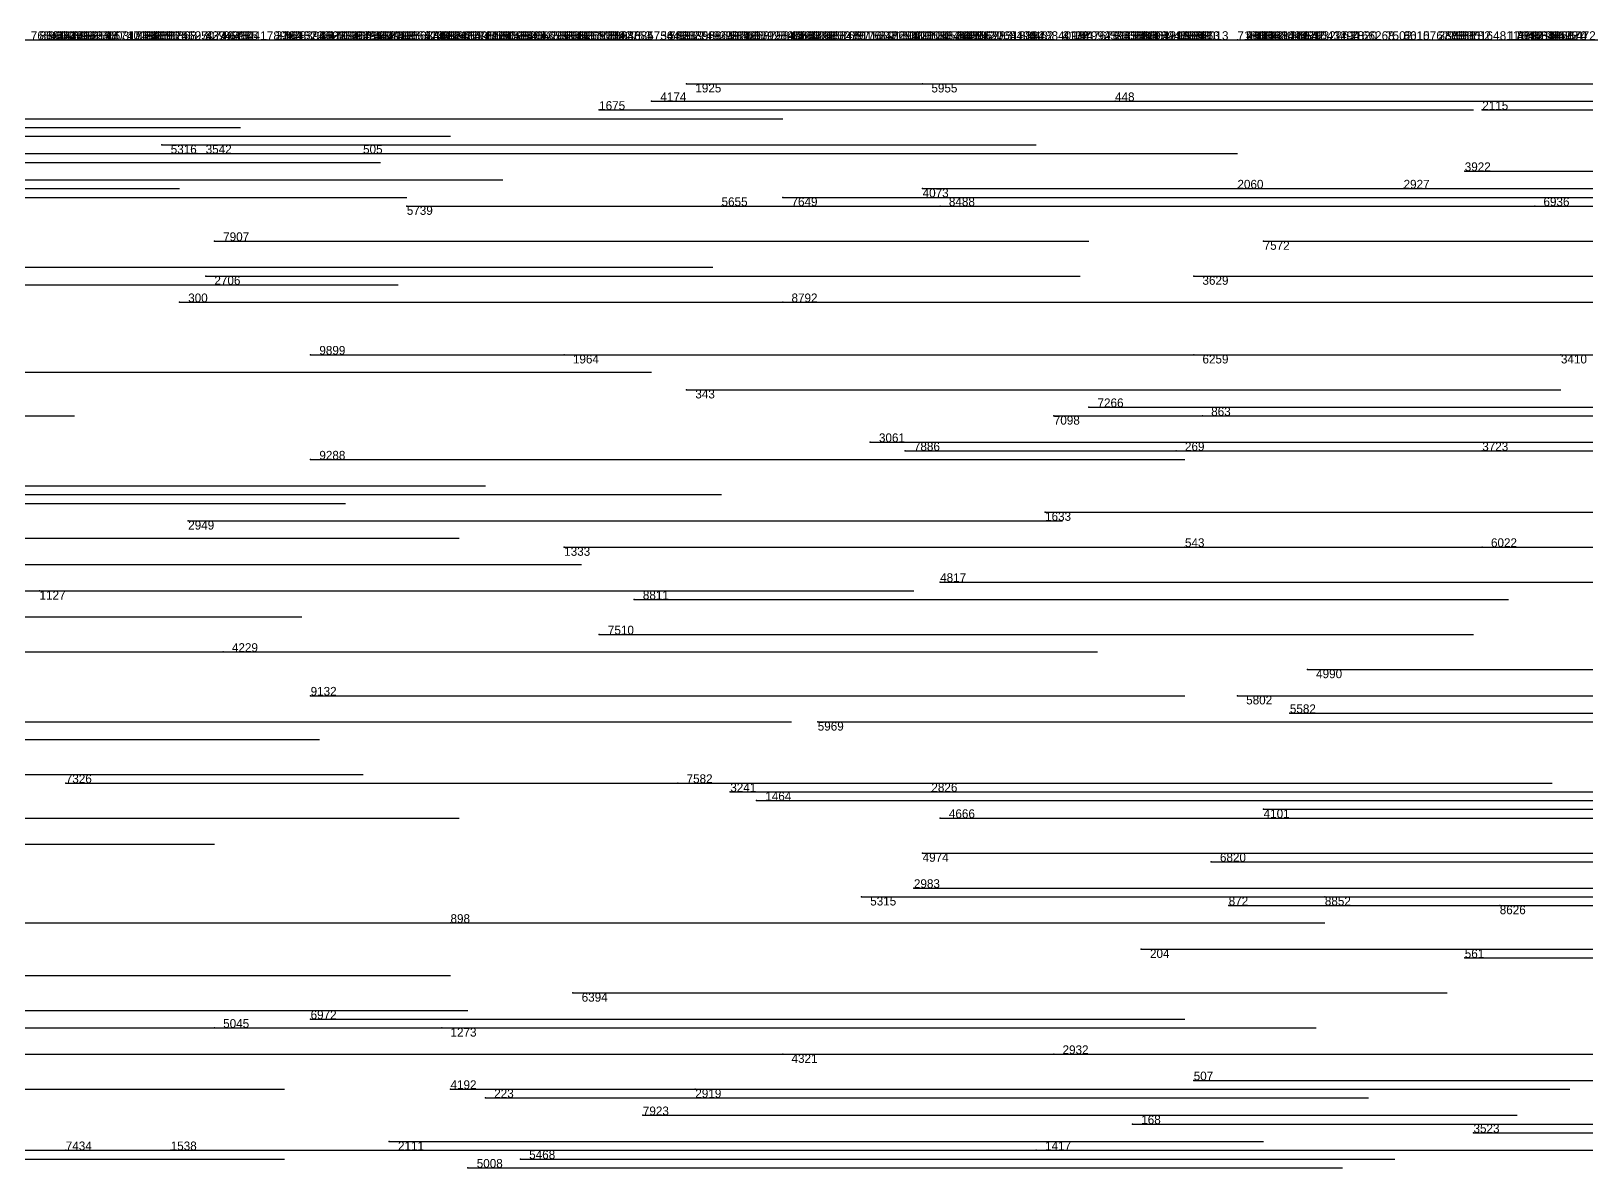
# Model space of a CAD drawing. Extents: x 0 to 1.1, y 0 to 1.
# Drawn here: x 0.193 to 0.371, y 0.871 to 1.001 of the extents above; entities that cross this region are included whole.
import ezdxf

# ---------------------------------------------------------------- set-up
doc = ezdxf.new("R2010")
doc.units = 0
for name, color, linetype in [('Normals', 1, 'CONTINUOUS'), ('Source_points', 5, 'CONTINUOUS'), ('Text', 3, 'CONTINUOUS')]:
    doc.layers.add(name, color=color, linetype=linetype)

msp = doc.modelspace()

# ---------------------------------------------------------------- linework, layer by layer
at = {"layer": 'Normals', "color": 1}
for p, q in [((0.095, 1, 0.138), (0.195, 1, 0.138)), ((0.097, 1, 0.947), (0.197, 1, 0.947)), ((0.097, 1, 0.585), (0.197, 1, 0.585)), ((0.097, 1, 0.498), (0.197, 1, 0.498)), ((0.099, 1, 0.155), (0.199, 1, 0.155)), ((0.1, 1, 0.952), (0.2, 1, 0.952)), ((0.101, 1, 0.788), (0.201, 1, 0.788)), ((0.102, 1, 0.1), (0.202, 1, 0.1)), ((0.102, 1, 0.845), (0.202, 1, 0.845)), ((0.103, 1, 0.571), (0.203, 1, 0.571)), ((0.103, 1, 0.641), (0.203, 1, 0.641)), ((0.103, 1, 0.414), (0.203, 1, 0.414)), ((0.104, 1, 0.35), (0.205, 1, 0.35)), ((0.104, 1, 0.057), (0.204, 1, 0.057)), ((0.105, 1, 0.89), (0.206, 1, 0.89)), ((0.105, 1, 0.189), (0.205, 1, 0.189)), ((0.105, 1, 0.155), (0.205, 1, 0.155)), ((0.106, 1, 0.471), (0.206, 1, 0.471)), ((0.106, 1, 0.458), (0.207, 1, 0.458)), ((0.107, 1, 0.462), (0.207, 1, 0.462)), ((0.108, 1, 0.777), (0.208, 1, 0.777)), ((0.109, 1, 0.32), (0.209, 1, 0.32)), ((0.11, 1, 0.83), (0.21, 1, 0.83)), ((0.11, 1, 0.65), (0.21, 1, 0.65)), ((0.111, 1, 0.37), (0.211, 1, 0.37)), ((0.111, 1, 0.972), (0.211, 1, 0.972)), ((0.112, 1, 0.357), (0.212, 1, 0.357)), ((0.113, 1, 0.86), (0.213, 1, 0.86)), ((0.114, 1, 0.161), (0.214, 1, 0.161)), ((0.114, 1, 0.494), (0.214, 1, 0.494)), ((0.114, 1, 0.561), (0.214, 1, 0.561)), ((0.115, 1, 0.047), (0.215, 1, 0.047)), ((0.116, 1, 0.736), (0.216, 1, 0.736)), ((0.116, 1, 0.202), (0.216, 1, 0.202)), ((0.116, 1, 0.027), (0.216, 1, 0.027)), ((0.117, 1, 0.108), (0.217, 1, 0.108)), ((0.118, 1, 0.8), (0.218, 1, 0.8)), ((0.118, 1, 0.511), (0.218, 1, 0.511)), ((0.118, 1, 0.433), (0.218, 1, 0.433)), ((0.118, 1, 0.819), (0.218, 1, 0.819)), ((0.119, 1, 0.843), (0.219, 1, 0.843)), ((0.119, 1, 0.531), (0.219, 1, 0.531)), ((0.119, 1, 0.023), (0.219, 1, 0.023)), ((0.12, 1, 0.939), (0.22, 1, 0.939)), ((0.12, 1, 0.976), (0.22, 1, 0.976)), ((0.12, 1, 0.699), (0.22, 1, 0.699)), ((0.121, 1, 0.549), (0.221, 1, 0.549)), ((0.122, 1, 0.994), (0.222, 1, 0.994)), ((0.123, 1, 0.267), (0.223, 1, 0.267)), ((0.123, 1, 0.325), (0.223, 1, 0.325)), ((0.124, 1, 0.788), (0.224, 1, 0.788)), ((0.124, 1, 0.915), (0.224, 1, 0.915)), ((0.124, 1, 0.326), (0.224, 1, 0.326)), ((0.125, 1, 0.283), (0.225, 1, 0.283)), ((0.127, 1, 0.982), (0.227, 1, 0.982)), ((0.128, 1, 0.145), (0.228, 1, 0.145)), ((0.128, 1, 0.983), (0.228, 1, 0.983)), ((0.129, 1, 0.931), (0.229, 1, 0.931)), ((0.13, 1, 0.261), (0.23, 1, 0.261)), ((0.13, 1, 0.876), (0.23, 1, 0.876)), ((0.131, 1, 0.802), (0.231, 1, 0.802)), ((0.131, 1, 0.943), (0.231, 1, 0.943)), ((0.132, 1, 0.772), (0.232, 1, 0.772)), ((0.133, 1, 0.101), (0.233, 1, 0.101)), ((0.134, 1, 0.395), (0.234, 1, 0.395)), ((0.135, 1, 0.829), (0.235, 1, 0.829)), ((0.135, 1, 0.995), (0.235, 1, 0.995)), ((0.135, 1, 0.846), (0.235, 1, 0.846)), ((0.135, 1, 0.792), (0.235, 1, 0.792)), ((0.136, 1, 0.305), (0.236, 1, 0.305)), ((0.137, 1, 0.121), (0.237, 1, 0.121)), ((0.137, 1, 0.818), (0.237, 1, 0.818)), ((0.138, 1, 0.395), (0.238, 1, 0.395)), ((0.139, 1, 0.264), (0.239, 1, 0.264)), ((0.139, 1, 0.208), (0.239, 1, 0.208)), ((0.139, 1, 0.301), (0.239, 1, 0.301)), ((0.139, 1, 0.653), (0.239, 1, 0.653)), ((0.14, 1, 0.209), (0.24, 1, 0.209)), ((0.14, 1, 0.043), (0.24, 1, 0.043)), ((0.141, 1, 0.232), (0.241, 1, 0.232)), ((0.142, 1, 0.71), (0.242, 1, 0.71)), ((0.143, 1, 0.733), (0.243, 1, 0.733)), ((0.144, 1, 0.288), (0.244, 1, 0.288)), ((0.144, 1, 0.998), (0.244, 1, 0.998)), ((0.145, 1, 0.632), (0.245, 1, 0.632)), ((0.145, 1, 0.585), (0.245, 1, 0.585)), ((0.145, 1, 0.064), (0.245, 1, 0.064)), ((0.146, 1, 0.492), (0.246, 1, 0.492)), ((0.147, 1, 0.526), (0.247, 1, 0.526)), ((0.147, 1, 0.131), (0.247, 1, 0.131)), ((0.148, 1, 0.342), (0.248, 1, 0.342)), ((0.15, 1, 0.798), (0.25, 1, 0.798)), ((0.15, 1, 0.098), (0.25, 1, 0.098)), ((0.15, 1, 0.951), (0.25, 1, 0.951)), ((0.151, 1, 0.034), (0.251, 1, 0.034)), ((0.152, 1, 0.181), (0.253, 1, 0.181)), ((0.153, 1, 0.456), (0.253, 1, 0.456)), ((0.153, 1, 0.262), (0.253, 1, 0.262)), ((0.154, 1, 0.819), (0.254, 1, 0.819)), ((0.154, 1, 0.943), (0.254, 1, 0.943)), ((0.154, 1, 0.476), (0.254, 1, 0.476)), ((0.154, 1, 0.413), (0.255, 1, 0.413)), ((0.155, 1, 0.972), (0.255, 1, 0.972)), ((0.155, 1, 0.002), (0.255, 1, 0.002)), ((0.156, 1, 0.41), (0.256, 1, 0.41)), ((0.156, 1, 0.816), (0.256, 1, 0.816)), ((0.157, 1, 0.291), (0.257, 1, 0.291)), ((0.159, 1, 0.077), (0.259, 1, 0.077)), ((0.159, 1, 0.131), (0.259, 1, 0.131)), ((0.16, 1, 0.961), (0.26, 1, 0.961)), ((0.16, 1, 0.601), (0.26, 1, 0.601)), ((0.16, 1, 0.258), (0.26, 1, 0.258)), ((0.162, 1, 0.345), (0.262, 1, 0.345)), ((0.164, 1, 0.696), (0.264, 1, 0.696)), ((0.164, 1, 0.318), (0.264, 1, 0.318)), ((0.165, 1, 0.411), (0.265, 1, 0.411)), ((0.165, 1, 0.223), (0.265, 1, 0.223)), ((0.165, 1, 0.205), (0.265, 1, 0.205)), ((0.165, 1, 0.245), (0.265, 1, 0.245)), ((0.165, 1, 0.096), (0.265, 1, 0.096)), ((0.165, 1, 0.375), (0.265, 1, 0.375)), ((0.166, 1, 0.885), (0.266, 1, 0.885)), ((0.167, 1, 0.816), (0.267, 1, 0.816)), ((0.167, 1, 0.715), (0.267, 1, 0.715)), ((0.168, 1, 0.439), (0.268, 1, 0.439)), ((0.169, 1, 0.782), (0.269, 1, 0.782)), ((0.169, 1, 0.72), (0.269, 1, 0.72)), ((0.169, 1, 0.016), (0.269, 1, 0.016)), ((0.169, 1, 0.484), (0.269, 1, 0.484)), ((0.169, 1, 0.233), (0.269, 1, 0.233)), ((0.171, 1, 0.283), (0.271, 1, 0.283)), ((0.171, 1, 0.685), (0.271, 1, 0.685)), ((0.171, 1, 0.403), (0.271, 1, 0.403)), ((0.171, 1, 0.29), (0.271, 1, 0.29)), ((0.172, 1, 0.961), (0.272, 1, 0.961)), ((0.174, 1, 0.302), (0.274, 1, 0.302)), ((0.175, 1, 0.419), (0.275, 1, 0.419)), ((0.175, 1, 0.769), (0.275, 1, 0.769)), ((0.176, 1, 0.235), (0.276, 1, 0.235)), ((0.176, 1, 0.891), (0.276, 1, 0.891)), ((0.176, 1, 0.474), (0.276, 1, 0.474)), ((0.178, 1, 0.431), (0.278, 1, 0.431)), ((0.178, 1, 0.518), (0.278, 1, 0.518)), ((0.179, 1, 0.856), (0.279, 1, 0.856)), ((0.179, 1, 0.46), (0.279, 1, 0.46)), ((0.179, 1, 0.201), (0.279, 1, 0.201)), ((0.181, 1, 0.907), (0.281, 1, 0.907)), ((0.182, 1, 0.703), (0.282, 1, 0.703)), ((0.182, 1, 0.867), (0.282, 1, 0.867)), ((0.183, 1, 0.371), (0.283, 1, 0.371)), ((0.183, 1, 0.497), (0.283, 1, 0.497)), ((0.183, 1, 0.912), (0.283, 1, 0.912)), ((0.183, 1, 0.26), (0.283, 1, 0.26)), ((0.184, 1, 0.004), (0.284, 1, 0.004)), ((0.185, 1, 0.958), (0.285, 1, 0.958)), ((0.185, 1, 0.898), (0.285, 1, 0.898)), ((0.186, 1, 0.305), (0.286, 1, 0.305)), ((0.187, 1, 0.082), (0.287, 1, 0.082)), ((0.187, 1, 0.177), (0.287, 1, 0.177)), ((0.188, 1, 0.163), (0.288, 1, 0.163)), ((0.189, 1, 0.557), (0.288, 1, 0.557)), ((0.189, 1, 0.674), (0.289, 1, 0.674)), ((0.189, 1, 0.675), (0.289, 1, 0.675)), ((0.189, 1, 0.375), (0.288, 1, 0.375)), ((0.192, 1, 0.46), (0.292, 1, 0.46)), ((0.194, 1, 0.844), (0.294, 1, 0.844)), ((0.194, 1, 0.579), (0.294, 1, 0.579)), ((0.194, 1, 0.942), (0.294, 1, 0.942)), ((0.195, 1, 0.619), (0.295, 1, 0.619)), ((0.195, 1, 0.295), (0.295, 1, 0.295)), ((0.195, 1, 0.906), (0.295, 1, 0.906)), ((0.195, 1, 0.064), (0.295, 1, 0.064)), ((0.196, 1, 0.222), (0.296, 1, 0.222)), ((0.196, 1, 0.596), (0.296, 1, 0.596)), ((0.196, 1, 0.359), (0.296, 1, 0.359)), ((0.196, 1, 0.178), (0.296, 1, 0.178)), ((0.196, 1, 0.339), (0.296, 1, 0.339)), ((0.197, 1, 0.96), (0.297, 1, 0.96)), ((0.199, 1, 0.355), (0.299, 1, 0.355)), ((0.199, 1, 0.784), (0.299, 1, 0.784)), ((0.199, 1, 0.744), (0.299, 1, 0.744)), ((0.199, 1, 0.685), (0.299, 1, 0.685)), ((0.2, 1, 0.263), (0.299, 1, 0.263)), ((0.2, 1, 0.08), (0.3, 1, 0.08)), ((0.201, 1, 0.102), (0.301, 1, 0.102)), ((0.201, 1, 0.444), (0.3, 1, 0.444)), ((0.203, 1, 0.467), (0.303, 1, 0.467)), ((0.204, 1, 0.103), (0.304, 1, 0.103)), ((0.204, 1, 0.095), (0.304, 1, 0.095)), ((0.204, 1, 0.178), (0.304, 1, 0.178)), ((0.205, 1, 0.584), (0.305, 1, 0.584)), ((0.206, 1, 0.891), (0.306, 1, 0.891)), ((0.206, 1, 0.79), (0.306, 1, 0.79)), ((0.206, 1, 0.229), (0.306, 1, 0.229)), ((0.206, 1, 0.44), (0.306, 1, 0.44)), ((0.207, 1, 0.661), (0.307, 1, 0.661)), ((0.208, 1, 0.154), (0.308, 1, 0.154)), ((0.208, 1, 0.745), (0.308, 1, 0.745)), ((0.209, 1, 0.022), (0.309, 1, 0.022)), ((0.21, 1, 0.38), (0.31, 1, 0.38)), ((0.211, 1, 0.345), (0.311, 1, 0.345)), ((0.212, 1, 0.753), (0.312, 1, 0.753)), ((0.213, 1, 0.392), (0.313, 1, 0.392)), ((0.214, 1, 0.433), (0.314, 1, 0.433)), ((0.214, 1, 0.111), (0.314, 1, 0.111)), ((0.215, 1, 0.961), (0.315, 1, 0.961)), ((0.216, 1, 0.434), (0.316, 1, 0.434)), ((0.216, 1, 0.136), (0.316, 1, 0.136)), ((0.216, 1, 0.454), (0.316, 1, 0.454)), ((0.22, 1, 0.253), (0.32, 1, 0.253)), ((0.22, 1, 0.42), (0.32, 1, 0.42)), ((0.221, 1, 0.815), (0.321, 1, 0.815)), ((0.221, 1, 0.342), (0.321, 1, 0.342)), ((0.221, 1, 0.333), (0.321, 1, 0.333)), ((0.221, 1, 0.7), (0.321, 1, 0.7)), ((0.223, 1, 0.748), (0.323, 1, 0.748)), ((0.224, 1, 0.591), (0.324, 1, 0.591)), ((0.224, 1, 0.273), (0.324, 1, 0.273)), ((0.225, 1, 0.715), (0.325, 1, 0.715)), ((0.225, 1, 0.353), (0.325, 1, 0.353)), ((0.225, 1, 0.92), (0.325, 1, 0.92)), ((0.225, 1, 0.749), (0.325, 1, 0.749)), ((0.226, 1, 0.041), (0.326, 1, 0.041)), ((0.227, 1, 0.887), (0.327, 1, 0.887)), ((0.227, 1, 0.395), (0.327, 1, 0.395)), ((0.228, 1, 0.622), (0.328, 1, 0.622)), ((0.229, 1, 0.573), (0.329, 1, 0.573)), ((0.229, 1, 0.193), (0.329, 1, 0.193)), ((0.23, 1, 0.982), (0.33, 1, 0.982)), ((0.23, 1, 0.001), (0.33, 1, 0.001)), ((0.231, 1, 0.588), (0.331, 1, 0.588)), ((0.231, 1, 0.487), (0.331, 1, 0.487)), ((0.231, 1, 0.01), (0.331, 1, 0.01)), ((0.232, 1, 0.615), (0.332, 1, 0.615)), ((0.233, 1, 0.236), (0.333, 1, 0.236)), ((0.233, 1, 0.998), (0.333, 1, 0.998)), ((0.234, 1, 0.045), (0.334, 1, 0.045)), ((0.234, 1, 0.978), (0.334, 1, 0.978)), ((0.235, 1, 0.83), (0.335, 1, 0.83)), ((0.236, 1, 0.556), (0.336, 1, 0.556)), ((0.236, 1, 0.723), (0.336, 1, 0.723)), ((0.237, 1, 0.491), (0.337, 1, 0.491)), ((0.237, 1, 0.194), (0.337, 1, 0.194)), ((0.237, 1, 0.681), (0.337, 1, 0.681)), ((0.237, 1, 0.995), (0.337, 1, 0.995)), ((0.238, 1, 0.906), (0.338, 1, 0.906)), ((0.238, 1, 0.494), (0.339, 1, 0.494)), ((0.238, 1, 0.643), (0.338, 1, 0.643)), ((0.239, 1, 0.899), (0.339, 1, 0.899)), ((0.239, 1, 0.116), (0.339, 1, 0.116)), ((0.239, 1, 0.401), (0.339, 1, 0.401)), ((0.24, 1, 0.213), (0.34, 1, 0.213)), ((0.24, 1, 0.922), (0.34, 1, 0.922)), ((0.241, 1, 0.657), (0.341, 1, 0.657)), ((0.242, 1, 0.65), (0.343, 1, 0.65)), ((0.242, 1, 0.472), (0.342, 1, 0.472)), ((0.243, 1, 0.449), (0.343, 1, 0.449)), ((0.243, 1, 0.306), (0.343, 1, 0.306)), ((0.243, 1, 0.088), (0.343, 1, 0.088)), ((0.244, 1, 0.378), (0.344, 1, 0.378)), ((0.244, 1, 0.262), (0.344, 1, 0.262)), ((0.245, 1, 0.133), (0.345, 1, 0.133)), ((0.245, 1, 0.828), (0.345, 1, 0.828)), ((0.245, 1, 0.024), (0.345, 1, 0.024)), ((0.245, 1, 0.453), (0.345, 1, 0.453)), ((0.245, 1, 0.608), (0.345, 1, 0.608)), ((0.245, 1, 0.471), (0.345, 1, 0.471)), ((0.246, 1, 0.781), (0.346, 1, 0.781)), ((0.246, 1, 0.638), (0.346, 1, 0.638)), ((0.247, 1, 0.392), (0.347, 1, 0.392)), ((0.248, 1, 0.385), (0.348, 1, 0.385)), ((0.248, 1, 0.006), (0.348, 1, 0.006)), ((0.248, 1, 0.411), (0.349, 1, 0.411)), ((0.249, 1, 0.717), (0.349, 1, 0.717)), ((0.249, 1, 0.775), (0.349, 1, 0.775)), ((0.249, 1, 0.575), (0.349, 1, 0.575)), ((0.25, 1, 0.286), (0.35, 1, 0.286)), ((0.252, 1, 0.627), (0.352, 1, 0.627)), ((0.252, 1, 0.695), (0.352, 1, 0.695)), ((0.253, 1, 0.806), (0.353, 1, 0.806)), ((0.254, 1, 0.547), (0.354, 1, 0.547)), ((0.254, 1, 0.852), (0.354, 1, 0.852)), ((0.254, 1, 0.029), (0.354, 1, 0.029)), ((0.254, 1, 0.442), (0.354, 1, 0.442)), ((0.254, 1, 0.343), (0.354, 1, 0.343)), ((0.255, 1, 0.617), (0.355, 1, 0.617)), ((0.256, 1, 0.034), (0.356, 1, 0.034)), ((0.256, 1, 0.512), (0.356, 1, 0.512)), ((0.257, 1, 0.302), (0.357, 1, 0.302)), ((0.257, 1, 0.984), (0.357, 1, 0.984)), ((0.258, 1, 0.962), (0.358, 1, 0.962)), ((0.258, 1, 0.455), (0.358, 1, 0.455)), ((0.259, 1, 0.355), (0.359, 1, 0.355)), ((0.259, 1, 0.904), (0.359, 1, 0.904)), ((0.26, 1, 0.456), (0.36, 1, 0.456)), ((0.261, 1, 0.198), (0.361, 1, 0.198)), ((0.262, 1, 0.845), (0.362, 1, 0.845)), ((0.265, 1, 0.45), (0.365, 1, 0.45)), ((0.265, 1, 0.433), (0.365, 1, 0.433)), ((0.266, 1, 0.413), (0.366, 1, 0.413)), ((0.266, 1, 0.723), (0.366, 1, 0.723)), ((0.267, 1, 0.108), (0.367, 1, 0.108)), ((0.268, 1, 0.098), (0.368, 1, 0.098)), ((0.268, 1, 0.459), (0.368, 1, 0.459)), ((0.269, 1, 0.019), (0.369, 1, 0.019)), ((0.27, 1, 0.93), (0.37, 1, 0.93)), ((0.271, 1, 0.914), (0.371, 1, 0.914)), ((0.271, 1, 0.752), (0.371, 1, 0.752)), ((0.272, 1, 0.16), (0.372, 1, 0.16)), ((0.273, 1, 0.759), (0.373, 1, 0.759)), ((0.273, 1, 0.24), (0.373, 1, 0.24)), ((0.273, 1, 0.511), (0.373, 1, 0.511)), ((0.273, 1, 0.834), (0.373, 1, 0.834)), ((0.273, 1, 0.335), (0.373, 1, 0.335)), ((0.274, 1, 0.63), (0.374, 1, 0.63)), ((0.275, 1, 0.215), (0.375, 1, 0.215)), ((0.275, 1, 0.58), (0.375, 1, 0.58)), ((0.276, 1, 0.719), (0.376, 1, 0.719)), ((0.277, 1, 0.95), (0.377, 1, 0.95)), ((0.278, 1, 0.153), (0.378, 1, 0.153)), ((0.278, 1, 0.43), (0.378, 1, 0.43)), ((0.279, 1, 0.409), (0.379, 1, 0.409)), ((0.279, 1, 0.838), (0.379, 1, 0.838)), ((0.279, 1, 0.587), (0.379, 1, 0.587)), ((0.28, 1, 0.344), (0.38, 1, 0.344)), ((0.281, 1, 0.707), (0.381, 1, 0.707)), ((0.281, 1, 0.794), (0.381, 1, 0.794)), ((0.281, 1, 0.793), (0.381, 1, 0.793)), ((0.281, 1, 0.168), (0.381, 1, 0.168)), ((0.281, 1, 0.265), (0.381, 1, 0.265)), ((0.282, 1, 0.451), (0.382, 1, 0.451)), ((0.283, 1, 0.537), (0.383, 1, 0.537)), ((0.284, 1, 0.511), (0.384, 1, 0.511)), ((0.284, 1, 0.035), (0.384, 1, 0.035)), ((0.284, 1, 0.132), (0.384, 1, 0.132)), ((0.286, 1, 0.037), (0.386, 1, 0.037)), ((0.286, 1, 0.825), (0.386, 1, 0.825)), ((0.287, 1, 0.2), (0.387, 1, 0.2)), ((0.287, 1, 0.548), (0.387, 1, 0.548)), ((0.288, 1, 0.459), (0.388, 1, 0.459)), ((0.29, 1, 0.811), (0.39, 1, 0.811)), ((0.29, 1, 0.364), (0.39, 1, 0.364)), ((0.29, 1, 0.814), (0.39, 1, 0.814)), ((0.292, 1, 0.189), (0.392, 1, 0.189)), ((0.292, 1, 0.134), (0.392, 1, 0.134)), ((0.293, 1, 0.641), (0.393, 1, 0.641)), ((0.294, 1, 0.967), (0.394, 1, 0.967)), ((0.294, 1, 0.508), (0.394, 1, 0.508)), ((0.294, 1, 0.892), (0.394, 1, 0.892)), ((0.294, 1, 0.296), (0.394, 1, 0.296)), ((0.296, 1, 0.746), (0.396, 1, 0.746)), ((0.297, 1, 0.114), (0.397, 1, 0.114)), ((0.297, 1, 0.591), (0.397, 1, 0.591)), ((0.297, 1, 0.869), (0.397, 1, 0.869)), ((0.298, 1, 0.567), (0.398, 1, 0.567)), ((0.299, 1, 0.007), (0.399, 1, 0.007)), ((0.299, 1, 0.883), (0.399, 1, 0.883)), ((0.299, 1, 0.206), (0.399, 1, 0.206)), ((0.299, 1, 0.992), (0.399, 1, 0.992)), ((0.301, 1, 0.504), (0.401, 1, 0.504)), ((0.302, 1, 0.125), (0.402, 1, 0.125)), ((0.302, 1, 0.188), (0.402, 1, 0.188)), ((0.303, 1, 0.376), (0.403, 1, 0.376)), ((0.303, 1, 0.553), (0.403, 1, 0.553)), ((0.304, 1, 0.291), (0.404, 1, 0.291)), ((0.304, 1, 0.048), (0.404, 1, 0.048)), ((0.305, 1, 0.958), (0.405, 1, 0.958)), ((0.306, 1, 0.658), (0.406, 1, 0.658)), ((0.306, 1, 0.013), (0.406, 1, 0.013)), ((0.308, 1, 0.071), (0.408, 1, 0.071)), ((0.31, 1, 0.096), (0.41, 1, 0.096)), ((0.31, 1, 0.875), (0.41, 1, 0.875)), ((0.311, 1, 0.783), (0.411, 1, 0.783)), ((0.312, 1, 0.123), (0.412, 1, 0.123)), ((0.312, 1, 0.234), (0.412, 1, 0.234)), ((0.312, 1, 0.387), (0.412, 1, 0.387)), ((0.315, 1, 0.189), (0.415, 1, 0.189)), ((0.315, 1, 0.365), (0.415, 1, 0.365)), ((0.315, 1, 0.206), (0.415, 1, 0.206)), ((0.316, 1, 0.431), (0.416, 1, 0.431)), ((0.317, 1, 0.657), (0.416, 1, 0.657)), ((0.317, 1, 0.145), (0.417, 1, 0.145)), ((0.317, 1, 0.653), (0.417, 1, 0.653)), ((0.317, 1, 0.985), (0.417, 1, 0.985)), ((0.318, 1, 0.409), (0.418, 1, 0.409)), ((0.318, 1, 0.794), (0.417, 1, 0.794)), ((0.318, 1, 0.98), (0.417, 1, 0.98)), ((0.318, 1, 0.803), (0.418, 1, 0.803)), ((0.319, 1, 0.541), (0.419, 1, 0.541)), ((0.319, 1, 0.738), (0.419, 1, 0.738)), ((0.32, 1, 0.069), (0.42, 1, 0.069)), ((0.32, 1, 0.626), (0.419, 1, 0.626)), ((0.321, 1, 0.649), (0.42, 1, 0.649)), ((0.321, 1, 0.02), (0.421, 1, 0.02)), ((0.322, 1, 0.74), (0.422, 1, 0.74)), ((0.322, 1, 0.663), (0.422, 1, 0.663)), ((0.323, 1, 0.145), (0.423, 1, 0.145)), ((0.323, 1, 0.178), (0.423, 1, 0.178)), ((0.324, 1, 0.698), (0.423, 1, 0.698)), ((0.325, 1, 0.524), (0.425, 1, 0.524)), ((0.325, 1, 0.698), (0.425, 1, 0.698)), ((0.325, 1, 0.7), (0.425, 1, 0.7)), ((0.325, 1, 0.952), (0.425, 1, 0.952)), ((0.326, 1, 0.273), (0.425, 1, 0.273)), ((0.326, 1, 0.303), (0.426, 1, 0.303)), ((0.331, 1, 0.805), (0.431, 1, 0.805)), ((0.331, 1, 0.282), (0.431, 1, 0.282)), ((0.331, 1, 0.14), (0.43, 1, 0.14)), ((0.332, 1, 0.354), (0.432, 1, 0.354)), ((0.332, 1, 0.702), (0.432, 1, 0.702)), ((0.332, 1, 0.411), (0.432, 1, 0.411)), ((0.332, 1, 1), (0.432, 1, 1)), ((0.332, 1, 0.307), (0.432, 1, 0.307)), ((0.332, 1, 0.664), (0.432, 1, 0.664)), ((0.333, 1, 0.594), (0.433, 1, 0.594)), ((0.333, 1, 0.789), (0.433, 1, 0.789)), ((0.333, 1, 0.597), (0.433, 1, 0.597)), ((0.334, 1, 0.887), (0.434, 1, 0.887)), ((0.334, 1, 0.937), (0.434, 1, 0.937)), ((0.334, 1, 0.1), (0.434, 1, 0.1)), ((0.334, 1, 0.859), (0.433, 1, 0.859)), ((0.334, 1, 0.572), (0.434, 1, 0.572)), ((0.334, 1, 0.489), (0.433, 1, 0.489)), ((0.335, 1, 0.097), (0.435, 1, 0.097)), ((0.336, 1, 0.564), (0.436, 1, 0.564)), ((0.337, 1, 0.157), (0.437, 1, 0.157)), ((0.337, 1, 0.585), (0.437, 1, 0.585)), ((0.337, 1, 0.736), (0.437, 1, 0.736)), ((0.338, 1, 0.765), (0.438, 1, 0.765)), ((0.338, 1, 0.363), (0.438, 1, 0.363)), ((0.339, 1, 0.509), (0.439, 1, 0.509)), ((0.34, 1, 0.537), (0.44, 1, 0.537)), ((0.341, 1, 0.693), (0.441, 1, 0.693)), ((0.342, 1, 0.402), (0.442, 1, 0.402)), ((0.342, 1, 0.151), (0.442, 1, 0.151)), ((0.343, 1, 0.208), (0.443, 1, 0.208)), ((0.345, 1, 0.296), (0.445, 1, 0.296)), ((0.348, 1, 0.34), (0.448, 1, 0.34)), ((0.35, 1, 0.974), (0.45, 1, 0.974)), ((0.35, 1, 0.811), (0.45, 1, 0.811)), ((0.353, 1, 0.729), (0.453, 1, 0.729)), ((0.353, 1, 0.516), (0.453, 1, 0.516)), ((0.354, 1, 0.235), (0.454, 1, 0.235)), ((0.355, 1, 0.61), (0.455, 1, 0.61)), ((0.355, 1, 0.908), (0.455, 1, 0.908)), ((0.356, 1, 0.035), (0.456, 1, 0.035)), ((0.357, 1, 0.674), (0.457, 1, 0.674)), ((0.357, 1, 0.811), (0.457, 1, 0.811)), ((0.361, 1, 0.527), (0.461, 1, 0.527)), ((0.362, 1, 0.062), (0.462, 1, 0.062)), ((0.362, 1, 0.184), (0.462, 1, 0.184)), ((0.362, 1, 0.161), (0.462, 1, 0.161)), ((0.363, 1, 0.535), (0.463, 1, 0.535)), ((0.363, 1, 0.607), (0.463, 1, 0.607)), ((0.364, 1, 0.967), (0.464, 1, 0.967)), ((0.364, 1, 0.16), (0.464, 1, 0.16)), ((0.364, 1, 0.339), (0.464, 1, 0.339)), ((0.365, 1, 0.475), (0.465, 1, 0.475)), ((0.366, 1, 0.298), (0.466, 1, 0.298)), ((0.367, 1, 0.68), (0.467, 1, 0.68)), ((0.367, 1, 0.816), (0.467, 1, 0.816)), ((0.367, 1, 0.232), (0.467, 1, 0.232)), ((0.367, 1, 0.302), (0.467, 1, 0.302)), ((0.367, 1, 0.808), (0.467, 1, 0.808)), ((0.368, 1, 0.428), (0.468, 1, 0.428)), ((0.369, 1, 0.042), (0.469, 1, 0.042)), ((0.268, 0.995), (0.368, 0.995)), ((0.295, 0.995), (0.395, 0.995)), ((0.264, 0.993, 1), (0.364, 0.993, 1)), ((0.317, 0.993), (0.417, 0.993)), ((0.258, 0.992, 1), (0.358, 0.992, 1)), ((0.359, 0.992, 1), (0.459, 0.992, 1)), ((0.117, 0.99), (0.217, 0.99)), ((0.152, 0.991), (0.252, 0.991)), ((0.179, 0.991, 1), (0.279, 0.991, 1)), ((0.141, 0.989, 1), (0.241, 0.989, 1)), ((0.208, 0.988), (0.308, 0.988)), ((0.1, 0.986), (0.2, 0.986)), ((0.133, 0.986), (0.233, 0.986)), ((0.172, 0.987), (0.272, 0.987)), ((0.212, 0.987), (0.312, 0.987)), ((0.231, 0.987, 1), (0.331, 0.987, 1)), ((0.145, 0.984), (0.245, 0.984)), ((0.147, 0.984), (0.247, 0.984)), ((0.357, 0.985), (0.457, 0.985)), ((0.11, 0.983, 1), (0.21, 0.983, 1)), ((0.295, 0.983), (0.395, 0.983)), ((0.331, 0.983), (0.43, 0.983)), ((0.35, 0.983), (0.45, 0.983)), ((0.13, 0.982), (0.23, 0.982)), ((0.136, 0.982, 1), (0.236, 0.982, 1)), ((0.236, 0.981), (0.336, 0.981)), ((0.272, 0.981), (0.372, 0.981)), ((0.279, 0.982, 1), (0.379, 0.982, 1)), ((0.297, 0.981, 1), (0.397, 0.981, 1)), ((0.365, 0.981, 1), (0.466, 0.981, 1)), ((0.214, 0.977, 1), (0.314, 0.977, 1)), ((0.334, 0.977, 1), (0.434, 0.977, 1)), ((0.126, 0.974), (0.226, 0.974)), ((0.171, 0.974), (0.271, 0.974)), ((0.135, 0.972), (0.235, 0.972)), ((0.213, 0.973), (0.313, 0.973)), ((0.326, 0.973, 1), (0.426, 0.973, 1)), ((0.21, 0.97), (0.31, 0.97)), ((0.279, 0.97, 1), (0.379, 0.97, 1)), ((0.225, 0.964, 1), (0.325, 0.964, 1)), ((0.254, 0.964), (0.354, 0.964)), ((0.326, 0.964), (0.426, 0.964)), ((0.368, 0.964, 1), (0.468, 0.964, 1)), ((0.15, 0.962, 1), (0.25, 0.962, 1)), ((0.164, 0.962, 1), (0.264, 0.962, 1)), ((0.268, 0.96), (0.368, 0.96)), ((0.314, 0.958, 1), (0.414, 0.958, 1)), ((0.096, 0.957), (0.196, 0.957)), ((0.098, 0.957, 1), (0.198, 0.957, 1)), ((0.31, 0.957), (0.41, 0.957)), ((0.327, 0.957, 1), (0.427, 0.957, 1)), ((0.289, 0.954), (0.389, 0.954)), ((0.225, 0.952, 1), (0.325, 0.952, 1)), ((0.293, 0.953, 1), (0.393, 0.953, 1)), ((0.324, 0.953), (0.424, 0.953)), ((0.359, 0.953), (0.459, 0.953)), ((0.145, 0.949), (0.245, 0.949)), ((0.129, 0.947, 1), (0.229, 0.947, 1)), ((0.172, 0.948, 1), (0.272, 0.948, 1)), ((0.211, 0.945), (0.311, 0.945)), ((0.309, 0.946), (0.409, 0.946)), ((0.129, 0.943, 1), (0.229, 0.943, 1)), ((0.142, 0.943), (0.242, 0.943)), ((0.254, 0.942), (0.354, 0.942)), ((0.325, 0.942, 1), (0.425, 0.942, 1)), ((0.359, 0.942), (0.459, 0.942)), ((0.156, 0.94, 1), (0.256, 0.94, 1)), ((0.297, 0.938, 1), (0.397, 0.938, 1)), ((0.185, 0.937, 1), (0.285, 0.937, 1)), ((0.194, 0.937), (0.294, 0.937)), ((0.262, 0.936), (0.362, 0.936)), ((0.124, 0.934, 1), (0.224, 0.934, 1)), ((0.258, 0.932, 1), (0.358, 0.932, 1)), ((0.186, 0.93), (0.286, 0.93)), ((0.215, 0.93, 1), (0.315, 0.93, 1)), ((0.339, 0.928), (0.439, 0.928)), ((0.225, 0.925, 1), (0.325, 0.925, 1)), ((0.331, 0.925, 1), (0.431, 0.925, 1)), ((0.18, 0.922, 1), (0.28, 0.922, 1)), ((0.283, 0.922), (0.383, 0.922)), ((0.337, 0.923), (0.437, 0.923)), ((0.126, 0.92), (0.226, 0.92)), ((0.131, 0.916, 1), (0.231, 0.916, 1)), ((0.197, 0.915), (0.297, 0.915)), ((0.267, 0.915, 1), (0.367, 0.915, 1)), ((0.273, 0.914, 1), (0.373, 0.914, 1)), ((0.276, 0.913, 1), (0.376, 0.913, 1)), ((0.296, 0.914), (0.396, 0.914)), ((0.334, 0.912), (0.434, 0.912)), ((0.133, 0.911), (0.233, 0.911)), ((0.142, 0.911), (0.242, 0.911)), ((0.297, 0.911), (0.397, 0.911)), ((0.114, 0.908, 1), (0.214, 0.908, 1)), ((0.295, 0.907, 1), (0.395, 0.907, 1)), ((0.328, 0.906, 1), (0.428, 0.906, 1)), ((0.294, 0.903, 1), (0.394, 0.903, 1)), ((0.288, 0.902), (0.388, 0.902)), ((0.33, 0.901), (0.429, 0.901)), ((0.341, 0.902), (0.441, 0.902)), ((0.361, 0.901), (0.461, 0.901)), ((0.188, 0.899), (0.288, 0.899)), ((0.241, 0.899), (0.341, 0.899)), ((0.32, 0.896, 1), (0.42, 0.896, 1)), ((0.357, 0.895, 1), (0.457, 0.895, 1)), ((0.141, 0.893), (0.241, 0.893)), ((0.255, 0.891, 1), (0.355, 0.891, 1)), ((0.143, 0.889, 1), (0.243, 0.889, 1)), ((0.225, 0.888, 1), (0.325, 0.888, 1)), ((0.116, 0.887), (0.216, 0.887)), ((0.214, 0.887, 1), (0.315, 0.887, 1)), ((0.24, 0.887), (0.34, 0.887)), ((0.185, 0.884), (0.285, 0.884)), ((0.279, 0.884), (0.379, 0.884)), ((0.31, 0.884, 1), (0.41, 0.884, 1)), ((0.326, 0.881), (0.426, 0.881)), ((0.122, 0.88, 1), (0.222, 0.88, 1)), ((0.241, 0.88, 1), (0.341, 0.88, 1)), ((0.245, 0.879), (0.346, 0.879)), ((0.269, 0.88), (0.369, 0.88)), ((0.263, 0.877, 1), (0.363, 0.877, 1)), ((0.319, 0.876, 1), (0.419, 0.876, 1)), ((0.234, 0.874, 1), (0.334, 0.874, 1)), ((0.358, 0.875, 1), (0.458, 0.875, 1)), ((0.122, 0.872), (0.222, 0.872)), ((0.163, 0.873), (0.263, 0.873)), ((0.197, 0.873), (0.297, 0.873)), ((0.209, 0.873), (0.309, 0.873)), ((0.249, 0.872), (0.349, 0.872)), ((0.308, 0.873), (0.408, 0.873)), ((0.243, 0.871), (0.343, 0.871))]:
    msp.add_line(p, q, dxfattribs=at)
at = {"layer": 'Source_points', "color": 5}
for p in [(0.194, 1, 0.844), (0.194, 1, 0.579), (0.194, 1, 0.942), (0.195, 1, 0.619), (0.195, 1, 0.295), (0.195, 1, 0.906), (0.195, 1, 0.064), (0.196, 1, 0.222), (0.196, 1, 0.596), (0.196, 1, 0.359), (0.196, 1, 0.178), (0.196, 1, 0.339), (0.197, 1, 0.96), (0.199, 1, 0.355), (0.199, 1, 0.784), (0.199, 1, 0.744), (0.199, 1, 0.685), (0.2, 1, 0.263), (0.2, 1, 0.08), (0.201, 1, 0.102), (0.201, 1, 0.444), (0.203, 1, 0.467), (0.204, 1, 0.103), (0.204, 1, 0.095), (0.204, 1, 0.178), (0.205, 1, 0.584), (0.206, 1, 0.891), (0.206, 1, 0.79), (0.206, 1, 0.229), (0.206, 1, 0.44), (0.207, 1, 0.661), (0.208, 1, 0.154), (0.208, 1, 0.745), (0.209, 1, 0.022), (0.21, 1, 0.38), (0.211, 1, 0.345), (0.212, 1, 0.753), (0.213, 1, 0.392), (0.214, 1, 0.433), (0.214, 1, 0.111), (0.215, 1, 0.961), (0.216, 1, 0.434), (0.216, 1, 0.136), (0.216, 1, 0.454), (0.22, 1, 0.253), (0.22, 1, 0.42), (0.221, 1, 0.815), (0.221, 1, 0.342), (0.221, 1, 0.333), (0.221, 1, 0.7), (0.223, 1, 0.748), (0.224, 1, 0.591), (0.224, 1, 0.273), (0.225, 1, 0.715), (0.225, 1, 0.353), (0.225, 1, 0.92), (0.225, 1, 0.749), (0.226, 1, 0.041), (0.227, 1, 0.887), (0.227, 1, 0.395), (0.228, 1, 0.622), (0.229, 1, 0.573), (0.229, 1, 0.193), (0.23, 1, 0.982), (0.23, 1, 0.001), (0.231, 1, 0.588), (0.231, 1, 0.487), (0.231, 1, 0.01), (0.232, 1, 0.615), (0.233, 1, 0.236), (0.233, 1, 0.998), (0.234, 1, 0.045), (0.234, 1, 0.978), (0.235, 1, 0.83), (0.236, 1, 0.556), (0.236, 1, 0.723), (0.237, 1, 0.491), (0.237, 1, 0.194), (0.237, 1, 0.681), (0.237, 1, 0.995), (0.238, 1, 0.906), (0.238, 1, 0.494), (0.238, 1, 0.643), (0.239, 1, 0.899), (0.239, 1, 0.116), (0.239, 1, 0.401), (0.24, 1, 0.213), (0.24, 1, 0.922), (0.241, 1, 0.657), (0.242, 1, 0.65), (0.242, 1, 0.472), (0.243, 1, 0.449), (0.243, 1, 0.306), (0.243, 1, 0.088), (0.244, 1, 0.378), (0.244, 1, 0.262), (0.245, 1, 0.133), (0.245, 1, 0.828), (0.245, 1, 0.024), (0.245, 1, 0.453), (0.245, 1, 0.608), (0.245, 1, 0.471), (0.246, 1, 0.781), (0.246, 1, 0.638), (0.247, 1, 0.392), (0.248, 1, 0.385), (0.248, 1, 0.006), (0.248, 1, 0.411), (0.249, 1, 0.717), (0.249, 1, 0.775), (0.249, 1, 0.575), (0.25, 1, 0.286), (0.252, 1, 0.627), (0.252, 1, 0.695), (0.253, 1, 0.806), (0.254, 1, 0.547), (0.254, 1, 0.852), (0.254, 1, 0.029), (0.254, 1, 0.442), (0.254, 1, 0.343), (0.255, 1, 0.617), (0.256, 1, 0.034), (0.256, 1, 0.512), (0.257, 1, 0.302), (0.257, 1, 0.984), (0.258, 1, 0.962), (0.258, 1, 0.455), (0.259, 1, 0.355), (0.259, 1, 0.904), (0.26, 1, 0.456), (0.261, 1, 0.198), (0.262, 1, 0.845), (0.265, 1, 0.45), (0.265, 1, 0.433), (0.266, 1, 0.413), (0.266, 1, 0.723), (0.267, 1, 0.108), (0.268, 1, 0.098), (0.268, 1, 0.459), (0.269, 1, 0.019), (0.27, 1, 0.93), (0.271, 1, 0.914), (0.271, 1, 0.752), (0.272, 1, 0.16), (0.273, 1, 0.759), (0.273, 1, 0.24), (0.273, 1, 0.511), (0.273, 1, 0.834), (0.273, 1, 0.335), (0.274, 1, 0.63), (0.275, 1, 0.215), (0.275, 1, 0.58), (0.276, 1, 0.719), (0.277, 1, 0.95), (0.278, 1, 0.153), (0.278, 1, 0.43), (0.279, 1, 0.409), (0.279, 1, 0.838), (0.279, 1, 0.587), (0.28, 1, 0.344), (0.281, 1, 0.707), (0.281, 1, 0.794), (0.281, 1, 0.793), (0.281, 1, 0.168), (0.281, 1, 0.265), (0.282, 1, 0.451), (0.283, 1, 0.537), (0.284, 1, 0.511), (0.284, 1, 0.035), (0.284, 1, 0.132), (0.286, 1, 0.037), (0.286, 1, 0.825), (0.287, 1, 0.2), (0.287, 1, 0.548), (0.288, 1, 0.459), (0.29, 1, 0.811), (0.29, 1, 0.364), (0.29, 1, 0.814), (0.292, 1, 0.189), (0.292, 1, 0.134), (0.293, 1, 0.641), (0.294, 1, 0.967), (0.294, 1, 0.508), (0.294, 1, 0.892), (0.294, 1, 0.296), (0.296, 1, 0.746), (0.297, 1, 0.114), (0.297, 1, 0.591), (0.297, 1, 0.869), (0.298, 1, 0.567), (0.299, 1, 0.007), (0.299, 1, 0.883), (0.299, 1, 0.206), (0.299, 1, 0.992), (0.301, 1, 0.504), (0.302, 1, 0.125), (0.302, 1, 0.188), (0.303, 1, 0.376), (0.303, 1, 0.553), (0.304, 1, 0.291), (0.304, 1, 0.048), (0.305, 1, 0.958), (0.306, 1, 0.658), (0.306, 1, 0.013), (0.308, 1, 0.071), (0.31, 1, 0.096), (0.31, 1, 0.875), (0.311, 1, 0.783), (0.312, 1, 0.123), (0.312, 1, 0.234), (0.312, 1, 0.387), (0.315, 1, 0.189), (0.315, 1, 0.365), (0.315, 1, 0.206), (0.316, 1, 0.431), (0.317, 1, 0.657), (0.317, 1, 0.145), (0.317, 1, 0.653), (0.317, 1, 0.985), (0.318, 1, 0.409), (0.318, 1, 0.794), (0.318, 1, 0.98), (0.318, 1, 0.803), (0.319, 1, 0.541), (0.319, 1, 0.738), (0.32, 1, 0.069), (0.32, 1, 0.626), (0.321, 1, 0.649), (0.321, 1, 0.02), (0.322, 1, 0.74), (0.322, 1, 0.663), (0.323, 1, 0.145), (0.323, 1, 0.178), (0.324, 1, 0.698), (0.325, 1, 0.524), (0.325, 1, 0.698), (0.325, 1, 0.7), (0.325, 1, 0.952), (0.326, 1, 0.273), (0.326, 1, 0.303), (0.331, 1, 0.805), (0.331, 1, 0.282), (0.331, 1, 0.14), (0.332, 1, 0.354), (0.332, 1, 0.702), (0.332, 1, 0.411), (0.332, 1, 1), (0.332, 1, 0.307), (0.332, 1, 0.664), (0.333, 1, 0.594), (0.333, 1, 0.789), (0.333, 1, 0.597), (0.334, 1, 0.887), (0.334, 1, 0.937), (0.334, 1, 0.1), (0.334, 1, 0.859), (0.334, 1, 0.572), (0.334, 1, 0.489), (0.335, 1, 0.097), (0.336, 1, 0.564), (0.337, 1, 0.157), (0.337, 1, 0.585), (0.337, 1, 0.736), (0.338, 1, 0.765), (0.338, 1, 0.363), (0.339, 1, 0.509), (0.34, 1, 0.537), (0.341, 1, 0.693), (0.342, 1, 0.402), (0.342, 1, 0.151), (0.343, 1, 0.208), (0.345, 1, 0.296), (0.348, 1, 0.34), (0.35, 1, 0.974), (0.35, 1, 0.811), (0.353, 1, 0.729), (0.353, 1, 0.516), (0.354, 1, 0.235), (0.355, 1, 0.61), (0.355, 1, 0.908), (0.356, 1, 0.035), (0.357, 1, 0.674), (0.357, 1, 0.811), (0.361, 1, 0.527), (0.362, 1, 0.062), (0.362, 1, 0.184), (0.362, 1, 0.161), (0.363, 1, 0.535), (0.363, 1, 0.607), (0.364, 1, 0.967), (0.364, 1, 0.16), (0.364, 1, 0.339), (0.365, 1, 0.475), (0.366, 1, 0.298), (0.367, 1, 0.68), (0.367, 1, 0.816), (0.367, 1, 0.232), (0.367, 1, 0.302), (0.367, 1, 0.808), (0.368, 1, 0.428), (0.369, 1, 0.042), (0.268, 0.995), (0.295, 0.995), (0.264, 0.993, 1), (0.317, 0.993), (0.258, 0.992, 1), (0.359, 0.992, 1), (0.208, 0.988), (0.212, 0.987), (0.231, 0.987, 1), (0.357, 0.985), (0.295, 0.983), (0.331, 0.983), (0.35, 0.983), (0.236, 0.981), (0.272, 0.981), (0.279, 0.982, 1), (0.297, 0.981, 1), (0.365, 0.981, 1), (0.214, 0.977, 1), (0.334, 0.977, 1), (0.213, 0.973), (0.326, 0.973, 1), (0.21, 0.97), (0.279, 0.97, 1), (0.225, 0.964, 1), (0.254, 0.964), (0.326, 0.964), (0.368, 0.964, 1), (0.268, 0.96), (0.314, 0.958, 1), (0.31, 0.957), (0.327, 0.957, 1), (0.289, 0.954), (0.225, 0.952, 1), (0.293, 0.953, 1), (0.324, 0.953), (0.359, 0.953), (0.211, 0.945), (0.309, 0.946), (0.254, 0.942), (0.325, 0.942, 1), (0.359, 0.942), (0.297, 0.938, 1), (0.194, 0.937), (0.262, 0.936), (0.258, 0.932, 1), (0.215, 0.93, 1), (0.339, 0.928), (0.225, 0.925, 1), (0.331, 0.925, 1), (0.283, 0.922), (0.337, 0.923), (0.197, 0.915), (0.267, 0.915, 1), (0.273, 0.914, 1), (0.276, 0.913, 1), (0.296, 0.914), (0.334, 0.912), (0.297, 0.911), (0.295, 0.907, 1), (0.328, 0.906, 1), (0.294, 0.903, 1), (0.288, 0.902), (0.33, 0.901), (0.341, 0.902), (0.361, 0.901), (0.241, 0.899), (0.32, 0.896, 1), (0.357, 0.895, 1), (0.255, 0.891, 1), (0.225, 0.888, 1), (0.214, 0.887, 1), (0.24, 0.887), (0.279, 0.884), (0.31, 0.884, 1), (0.326, 0.881), (0.241, 0.88, 1), (0.245, 0.879), (0.269, 0.88), (0.263, 0.877, 1), (0.319, 0.876, 1), (0.234, 0.874, 1), (0.358, 0.875, 1), (0.197, 0.873), (0.209, 0.873), (0.249, 0.872), (0.308, 0.873), (0.243, 0.871)]:
    msp.add_point(p, dxfattribs=at)

# ---------------------------------------------------------------- texts
at = {"layer": 'Text', "color": 3}
for s, p in [('7654', (0.193, 1, 0.46)), ('3391', (0.194, 1, 0.844)), ('8629', (0.194, 1, 0.579)), ('9639', (0.195, 1, 0.942)), ('4710', (0.196, 1, 0.906)), ('3045', (0.196, 1, 0.222)), ('3778', (0.196, 1, 0.295)), ('2423', (0.196, 1, 0.619)), ('7322', (0.196, 1, 0.359)), ('7837', (0.196, 1, 0.064)), ('4505', (0.197, 1, 0.596)), ('8622', (0.197, 1, 0.178)), ('8853', (0.197, 1, 0.339)), ('1991', (0.198, 1, 0.96)), ('963', (0.199, 1, 0.784)), ('686', (0.199, 1, 0.355)), ('1323', (0.199, 1, 0.744)), ('8148', (0.2, 1, 0.685)), ('9537', (0.2, 1, 0.08)), ('259', (0.2, 1, 0.263)), ('7067', (0.201, 1, 0.444)), ('5031', (0.202, 1, 0.102)), ('4029', (0.204, 1, 0.103)), ('1711', (0.204, 1, 0.467)), ('9690', (0.205, 1, 0.178)), ('7253', (0.205, 1, 0.095)), ('8663', (0.206, 1, 0.44)), ('2451', (0.206, 1, 0.891)), ('6201', (0.206, 1, 0.584)), ('4606', (0.207, 1, 0.229)), ('851', (0.207, 1, 0.661)), ('2881', (0.207, 1, 0.79)), ('5324', (0.208, 1, 0.154)), ('7175', (0.208, 1, 0.745)), ('1868', (0.209, 1, 0.022)), ('527', (0.211, 1, 0.345)), ('6950', (0.211, 1, 0.38)), ('4274', (0.213, 1, 0.753)), ('8394', (0.213, 1, 0.392)), ('7494', (0.214, 1, 0.433)), ('8673', (0.215, 1, 0.111)), ('9125', (0.216, 1, 0.454)), ('298', (0.216, 1, 0.961)), ('5441', (0.217, 1, 0.136)), ('804', (0.217, 1, 0.434)), ('7894', (0.22, 1, 0.42)), ('3320', (0.221, 1, 0.333)), ('2162', (0.221, 1, 0.253)), ('2794', (0.221, 1, 0.342)), ('3615', (0.222, 1, 0.7)), ('1643', (0.222, 1, 0.815)), ('2339', (0.223, 1, 0.748)), ('228', (0.225, 1, 0.591)), ('732', (0.225, 1, 0.273)), ('4003', (0.226, 1, 0.353)), ('5691', (0.226, 1, 0.92)), ('6622', (0.226, 1, 0.749)), ('1331', (0.226, 1, 0.715)), ('479', (0.227, 1, 0.041)), ('9119', (0.227, 1, 0.395)), ('5096', (0.228, 1, 0.622)), ('1199', (0.228, 1, 0.887)), ('3456', (0.229, 1, 0.573)), ('8308', (0.229, 1, 0.193)), ('6114', (0.23, 1, 0.001)), ('1170', (0.23, 1, 0.982)), ('4953', (0.231, 1, 0.487)), ('2345', (0.231, 1, 0.588)), ('5397', (0.232, 1, 0.01)), ('4410', (0.233, 1, 0.236)), ('8292', (0.233, 1, 0.615)), ('8198', (0.234, 1, 0.998)), ('7299', (0.234, 1, 0.978)), ('4966', (0.235, 1, 0.045)), ('5086', (0.235, 1, 0.83)), ('5562', (0.236, 1, 0.723)), ('2763', (0.236, 1, 0.556)), ('4242', (0.238, 1, 0.194)), ('8139', (0.238, 1, 0.995)), ('2779', (0.238, 1, 0.491)), ('6174', (0.238, 1, 0.681)), ('4413', (0.239, 1, 0.116)), ('4630', (0.239, 1, 0.494)), ('45', (0.239, 1, 0.906)), ('8462', (0.239, 1, 0.643)), ('5971', (0.24, 1, 0.401)), ('662', (0.24, 1, 0.213)), ('2654', (0.24, 1, 0.899)), ('9366', (0.241, 1, 0.922)), ('7941', (0.241, 1, 0.657)), ('4227', (0.242, 1, 0.472)), ('5605', (0.243, 1, 0.449)), ('6095', (0.243, 1, 0.306)), ('1491', (0.243, 1, 0.65)), ('9473', (0.244, 1, 0.088)), ('3088', (0.245, 1, 0.024)), ('8704', (0.245, 1, 0.471)), ('2005', (0.245, 1, 0.378)), ('2092', (0.245, 1, 0.133)), ('2109', (0.245, 1, 0.828)), ('6984', (0.245, 1, 0.262)), ('7023', (0.245, 1, 0.453)), ('7570', (0.245, 1, 0.608)), ('5304', (0.246, 1, 0.781)), ('8036', (0.247, 1, 0.392)), ('9699', (0.247, 1, 0.638)), ('5394', (0.248, 1, 0.006)), ('3809', (0.249, 1, 0.775)), ('5406', (0.249, 1, 0.411)), ('8304', (0.249, 1, 0.575)), ('685', (0.249, 1, 0.385)), ('2656', (0.25, 1, 0.717)), ('5420', (0.251, 1, 0.286)), ('3582', (0.252, 1, 0.695)), ('9397', (0.253, 1, 0.806)), ('2914', (0.253, 1, 0.627)), ('5212', (0.254, 1, 0.343)), ('600', (0.254, 1, 0.547)), ('2831', (0.254, 1, 0.029)), ('1569', (0.254, 1, 0.852)), ('3326', (0.255, 1, 0.442)), ('417', (0.256, 1, 0.617)), ('3317', (0.256, 1, 0.034)), ('6308', (0.257, 1, 0.512)), ('5234', (0.258, 1, 0.302)), ('8679', (0.258, 1, 0.455)), ('9652', (0.258, 1, 0.984)), ('8093', (0.259, 1, 0.904)), ('8108', (0.259, 1, 0.962)), ('1284', (0.259, 1, 0.355)), ('2753', (0.261, 1, 0.456)), ('8857', (0.262, 1, 0.845)), ('6347', (0.262, 1, 0.198)), ('3646', (0.265, 1, 0.433)), ('544', (0.265, 1, 0.45)), ('5823', (0.266, 1, 0.413)), ('7560', (0.266, 1, 0.723)), ('9959', (0.267, 1, 0.108)), ('5274', (0.268, 1, 0.098)), ('8559', (0.269, 1, 0.459)), ('8988', (0.269, 1, 0.019)), ('3273', (0.271, 1, 0.93)), ('9399', (0.271, 1, 0.752)), ('6518', (0.272, 1, 0.914)), ('8112', (0.273, 1, 0.834)), ('8345', (0.273, 1, 0.335)), ('2145', (0.273, 1, 0.24)), ('2399', (0.273, 1, 0.511)), ('6878', (0.273, 1, 0.16)), ('213', (0.274, 1, 0.759)), ('5051', (0.275, 1, 0.63)), ('737', (0.275, 1, 0.215)), ('1159', (0.275, 1, 0.58)), ('6875', (0.276, 1, 0.719)), ('9897', (0.278, 1, 0.43)), ('2540', (0.278, 1, 0.95)), ('849', (0.279, 1, 0.153)), ('3800', (0.28, 1, 0.838)), ('8420', (0.28, 1, 0.344)), ('8866', (0.28, 1, 0.587)), ('1296', (0.28, 1, 0.409)), ('5827', (0.281, 1, 0.265)), ('800', (0.281, 1, 0.794)), ('763', (0.281, 1, 0.707)), ('4799', (0.282, 1, 0.793)), ('5330', (0.282, 1, 0.168)), ('2228', (0.282, 1, 0.451)), ('2090', (0.283, 1, 0.537)), ('4654', (0.284, 1, 0.511)), ('6884', (0.284, 1, 0.132)), ('5766', (0.285, 1, 0.035)), ('2797', (0.286, 1, 0.825)), ('80', (0.287, 1, 0.037)), ('7515', (0.287, 1, 0.548)), ('1765', (0.288, 1, 0.2)), ('1502', (0.289, 1, 0.459)), ('8176', (0.29, 1, 0.364)), ('2482', (0.29, 1, 0.811)), ('9130', (0.291, 1, 0.814)), ('1532', (0.292, 1, 0.189)), ('5401', (0.293, 1, 0.641)), ('9510', (0.293, 1, 0.134)), ('408', (0.294, 1, 0.967)), ('6210', (0.294, 1, 0.508)), ('9124', (0.295, 1, 0.892)), ('9700', (0.295, 1, 0.296)), ('550', (0.296, 1, 0.746)), ('9875', (0.297, 1, 0.869)), ('1644', (0.297, 1, 0.114)), ('5392', (0.298, 1, 0.591)), ('8056', (0.299, 1, 0.992)), ('8427', (0.299, 1, 0.567)), ('1139', (0.299, 1, 0.007)), ('4706', (0.3, 1, 0.883)), ('6836', (0.3, 1, 0.206)), ('642', (0.301, 1, 0.504)), ('520', (0.302, 1, 0.125)), ('6276', (0.302, 1, 0.188)), ('987', (0.303, 1, 0.376)), ('7851', (0.303, 1, 0.553)), ('4494', (0.305, 1, 0.291)), ('8106', (0.305, 1, 0.048)), ('3114', (0.306, 1, 0.958)), ('3892', (0.306, 1, 0.658)), ('4452', (0.307, 1, 0.013)), ('8840', (0.309, 1, 0.071)), ('4176', (0.311, 1, 0.875)), ('3108', (0.311, 1, 0.096)), ('3137', (0.311, 1, 0.783)), ('981', (0.312, 1, 0.123)), ('1179', (0.312, 1, 0.234)), ('4476', (0.313, 1, 0.387)), ('9239', (0.315, 1, 0.365)), ('9455', (0.315, 1, 0.206)), ('781', (0.316, 1, 0.189)), ('3555', (0.317, 1, 0.431)), ('3652', (0.317, 1, 0.145)), ('2666', (0.317, 1, 0.657)), ('4519', (0.318, 1, 0.653)), ('5381', (0.318, 1, 0.985)), ('8156', (0.318, 1, 0.794)), ('8300', (0.318, 1, 0.98)), ('3214', (0.319, 1, 0.409)), ('5248', (0.319, 1, 0.738)), ('8441', (0.319, 1, 0.803)), ('3696', (0.32, 1, 0.541)), ('5387', (0.32, 1, 0.069)), ('7388', (0.32, 1, 0.626)), ('3019', (0.321, 1, 0.649)), ('6642', (0.321, 1, 0.02)), ('947', (0.323, 1, 0.145)), ('2402', (0.323, 1, 0.74)), ('2488', (0.323, 1, 0.663)), ('9936', (0.324, 1, 0.698)), ('1609', (0.324, 1, 0.178)), ('9640', (0.325, 1, 0.7)), ('1619', (0.325, 1, 0.524)), ('3160', (0.326, 1, 0.698)), ('9673', (0.326, 1, 0.952)), ('785', (0.326, 1, 0.273)), ('2013', (0.327, 1, 0.303)), ('7180', (0.331, 1, 0.14)), ('4866', (0.332, 1, 0.282)), ('995', (0.332, 1, 0.805)), ('7031', (0.332, 1, 0.664)), ('4311', (0.333, 1, 0.597)), ('4433', (0.333, 1, 0.411)), ('5772', (0.333, 1, 1)), ('5848', (0.333, 1, 0.307)), ('1673', (0.333, 1, 0.354)), ('1945', (0.333, 1, 0.702)), ('542', (0.334, 1, 0.594)), ('3721', (0.334, 1, 0.789)), ('3860', (0.334, 1, 0.1)), ('8119', (0.334, 1, 0.859)), ('9078', (0.334, 1, 0.572)), ('9087', (0.334, 1, 0.489)), ('2165', (0.334, 1, 0.887)), ('2940', (0.334, 1, 0.937)), ('8444', (0.336, 1, 0.097)), ('1690', (0.336, 1, 0.564)), ('2592', (0.337, 1, 0.736)), ('1107', (0.337, 1, 0.157)), ('1722', (0.337, 1, 0.585)), ('5542', (0.338, 1, 0.363)), ('895', (0.339, 1, 0.765)), ('8104', (0.339, 1, 0.509)), ('3322', (0.34, 1, 0.537)), ('3294', (0.342, 1, 0.693)), ('1400', (0.342, 1, 0.402)), ('6316', (0.343, 1, 0.151)), ('2820', (0.344, 1, 0.208)), ('6268', (0.346, 1, 0.296)), ('7502', (0.348, 1, 0.34)), ('8615', (0.35, 1, 0.811)), ('6010', (0.35, 1, 0.974)), ('7677', (0.353, 1, 0.516)), ('3383', (0.354, 1, 0.729)), ('2876', (0.354, 1, 0.235)), ('9533', (0.355, 1, 0.908)), ('3611', (0.356, 1, 0.61)), ('6381', (0.356, 1, 0.035)), ('1782', (0.357, 1, 0.674)), ('5164', (0.358, 1, 0.811)), ('8111', (0.361, 1, 0.527)), ('1764', (0.362, 1, 0.062)), ('460', (0.363, 1, 0.535)), ('3903', (0.363, 1, 0.184)), ('8117', (0.363, 1, 0.161)), ('8750', (0.363, 1, 0.607)), ('7919', (0.364, 1, 0.339)), ('4848', (0.365, 1, 0.475)), ('451', (0.365, 1, 0.967)), ('5384', (0.365, 1, 0.16)), ('15', (0.366, 1, 0.298)), ('4170', (0.367, 1, 0.816)), ('5492', (0.367, 1, 0.302)), ('9493', (0.367, 1, 0.808)), ('157', (0.367, 1, 0.68)), ('5070', (0.368, 1, 0.232)), ('6874', (0.368, 1, 0.428)), ('5472', (0.369, 1, 0.042)), ('1925', (0.269, 0.994)), ('5955', (0.296, 0.994)), ('1675', (0.258, 0.992, 1)), ('4174', (0.265, 0.993, 1)), ('448', (0.317, 0.993)), ('2115', (0.359, 0.992, 1)), ('5316', (0.209, 0.987)), ('3542', (0.213, 0.987)), ('505', (0.231, 0.987, 1)), ('3922', (0.357, 0.985)), ('2060', (0.331, 0.983)), ('2927', (0.35, 0.983)), ('4073', (0.295, 0.982)), ('5739', (0.236, 0.98)), ('5655', (0.272, 0.981)), ('7649', (0.28, 0.981, 1)), ('8488', (0.298, 0.981, 1)), ('6936', (0.366, 0.981, 1)), ('7907', (0.215, 0.977, 1)), ('7572', (0.334, 0.976, 1)), ('2706', (0.214, 0.972)), ('3629', (0.327, 0.972, 1)), ('300', (0.211, 0.97)), ('8792', (0.28, 0.97, 1)), ('9899', (0.226, 0.964, 1)), ('1964', (0.255, 0.963)), ('6259', (0.327, 0.963)), ('3410', (0.368, 0.963, 1)), ('343', (0.269, 0.959)), ('7266', (0.315, 0.958, 1)), ('863', (0.328, 0.957, 1)), ('7098', (0.31, 0.956)), ('3061', (0.29, 0.954)), ('7886', (0.294, 0.953, 1)), ('269', (0.325, 0.953)), ('3723', (0.359, 0.953)), ('9288', (0.226, 0.952, 1)), ('2949', (0.211, 0.944)), ('1633', (0.309, 0.945)), ('1333', (0.254, 0.941)), ('543', (0.325, 0.942, 1)), ('6022', (0.36, 0.942)), ('4817', (0.297, 0.938, 1)), ('1127', (0.194, 0.936)), ('8811', (0.263, 0.936)), ('7510', (0.259, 0.932, 1)), ('4229', (0.216, 0.93, 1)), ('4990', (0.34, 0.927)), ('9132', (0.225, 0.925, 1)), ('5802', (0.332, 0.924, 1)), ('5582', (0.337, 0.923)), ('5969', (0.283, 0.921)), ('7326', (0.197, 0.915)), ('7582', (0.268, 0.915, 1)), ('3241', (0.273, 0.914, 1)), ('2826', (0.296, 0.914)), ('1464', (0.277, 0.913, 1)), ('4666', (0.298, 0.911)), ('4101', (0.334, 0.911)), ('4974', (0.295, 0.906, 1)), ('6820', (0.329, 0.906, 1)), ('2983', (0.294, 0.903, 1)), ('5315', (0.289, 0.901)), ('872', (0.33, 0.901)), ('8852', (0.341, 0.901)), ('8626', (0.361, 0.9)), ('898', (0.241, 0.899)), ('204', (0.321, 0.895, 1)), ('561', (0.357, 0.895, 1)), ('6394', (0.256, 0.89, 1)), ('5045', (0.215, 0.887, 1)), ('6972', (0.225, 0.888, 1)), ('1273', (0.241, 0.886)), ('2932', (0.311, 0.884, 1)), ('4321', (0.28, 0.883)), ('4192', (0.241, 0.88, 1)), ('507', (0.326, 0.881)), ('223', (0.246, 0.879)), ('2919', (0.269, 0.879)), ('7923', (0.263, 0.877, 1)), ('168', (0.32, 0.876, 1)), ('3523', (0.358, 0.875, 1)), ('7434', (0.197, 0.873)), ('1538', (0.209, 0.873)), ('2111', (0.235, 0.873, 1)), ('1417', (0.309, 0.873)), ('5008', (0.244, 0.871)), ('5468', (0.25, 0.872))]:
    msp.add_text(s, height=0.001, dxfattribs=at).set_placement(p)

doc.saveas('drawing.dxf')
